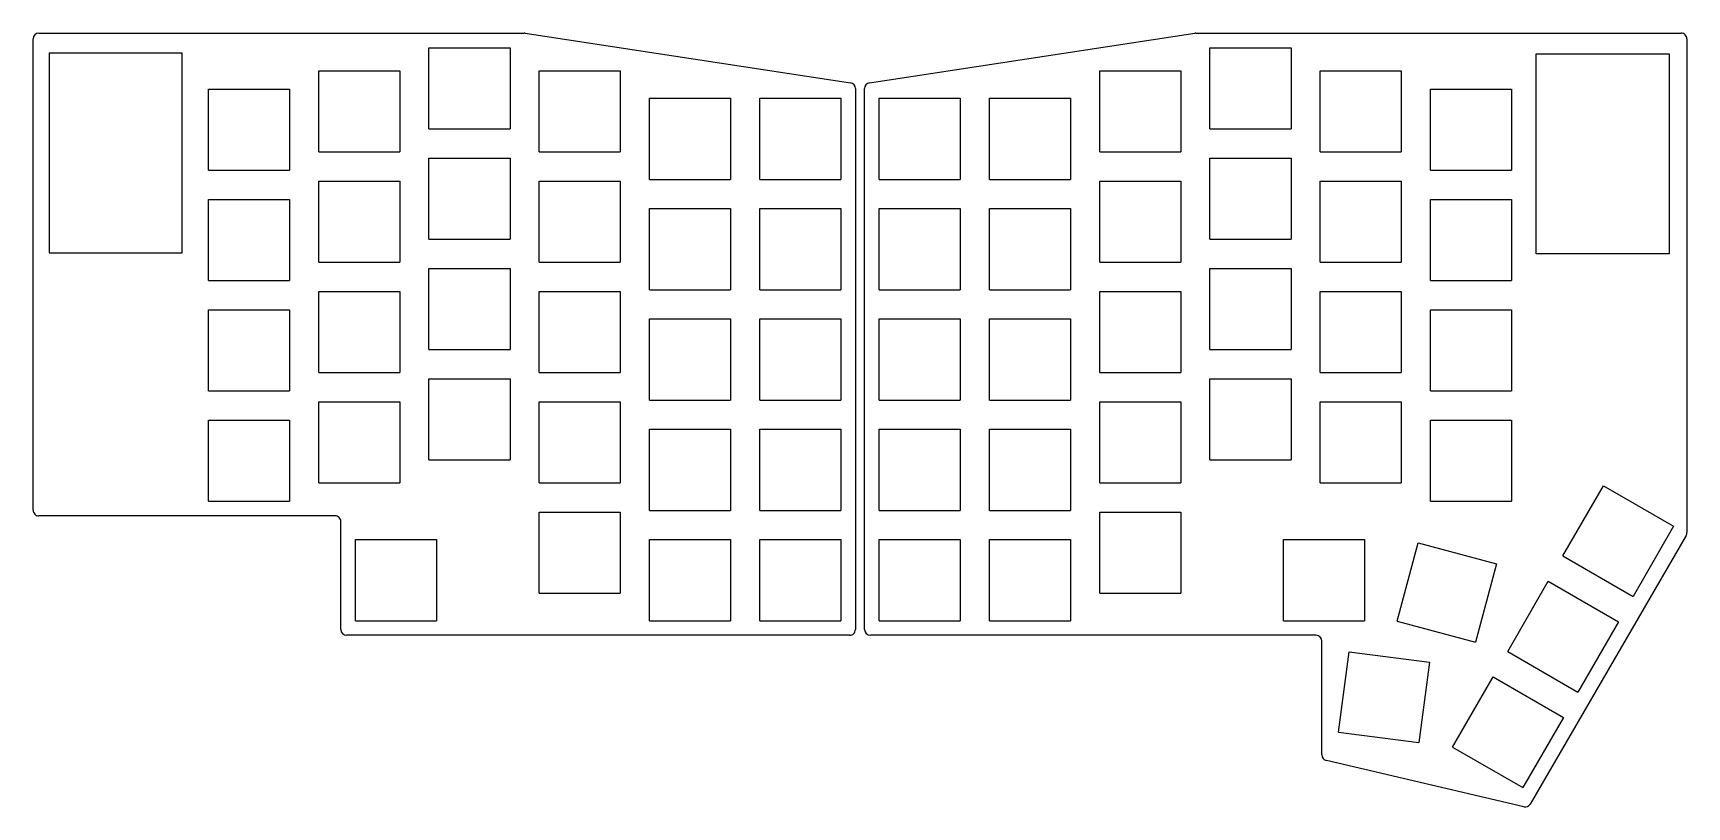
# Model space of a CAD drawing. Extents: x 52 to 337, y -166 to -33.
import ezdxf

# ---------------------------------------------------------------- set-up
doc = ezdxf.new("R2010")
doc.units = 0
doc.layers.add('BLACK', color=7, linetype='CONTINUOUS')

msp = doc.modelspace()

# ---------------------------------------------------------------- linework, layer by layer
at = {"layer": 'BLACK', "linetype": 'CONTINUOUS'}
for p, q in [((51.5943, -114.887), (51.5943, -33.5437)), ((52.5943, -32.5437), (136.449, -32.5437)), ((136.6, -32.5552), (192.826, -41.1453)), ((196.111, -41.1453), (252.337, -32.5552)), ((252.488, -32.5437), (336.343, -32.5437)), ((337.344, -33.5437), (337.344, -118.793)), ((77.3363, -35.9878), (54.3503, -35.9878)), ((54.3503, -35.9878), (54.3503, -70.4878)), ((77.3363, -70.4878), (77.3363, -35.9878)), ((120, -49.0687), (120, -35.0688)), ((120, -35.0688), (134, -35.0688)), ((134, -35.0688), (134, -49.0687)), ((254.938, -49.0687), (254.938, -35.0688)), ((254.938, -35.0688), (268.938, -35.0688)), ((268.938, -35.0688), (268.938, -49.0687)), ((311.282, -36.1465), (334.268, -36.1465)), ((311.282, -70.6465), (311.282, -36.1465)), ((334.268, -36.1465), (334.268, -70.6465)), ((100.95, -53.0375), (100.95, -39.0375)), ((100.95, -39.0375), (114.95, -39.0375)), ((114.95, -39.0375), (114.95, -53.0375)), ((139.05, -53.0375), (139.05, -39.0375)), ((139.05, -39.0375), (153.05, -39.0375)), ((153.05, -39.0375), (153.05, -53.0375)), ((235.887, -53.0375), (235.887, -39.0375)), ((235.887, -39.0375), (249.887, -39.0375)), ((249.887, -39.0375), (249.887, -53.0375)), ((273.987, -53.0375), (273.987, -39.0375)), ((273.987, -39.0375), (287.987, -39.0375)), ((287.987, -39.0375), (287.987, -53.0375)), ((81.9, -56.2125), (81.9, -42.2125)), ((81.9, -42.2125), (95.9, -42.2125)), ((95.9, -42.2125), (95.9, -56.2125)), ((193.675, -42.1338), (193.675, -135.525)), ((195.262, -135.525), (195.262, -42.1339)), ((293.038, -56.2125), (293.038, -42.2125)), ((293.038, -42.2125), (307.038, -42.2125)), ((307.038, -42.2125), (307.038, -56.2125)), ((158.1, -57.8), (158.1, -43.8)), ((158.1, -43.8), (172.1, -43.8)), ((172.1, -43.8), (172.1, -57.8)), ((177.15, -57.8), (177.15, -43.8)), ((177.15, -43.8), (191.15, -43.8)), ((191.15, -43.8), (191.15, -57.8)), ((197.787, -57.8), (197.787, -43.8)), ((197.787, -43.8), (211.787, -43.8)), ((211.787, -43.8), (211.787, -57.8)), ((216.837, -57.8), (216.837, -43.8)), ((216.837, -43.8), (230.837, -43.8)), ((230.837, -43.8), (230.837, -57.8)), ((120, -49.0687), (134, -49.0687)), ((254.938, -49.0687), (268.938, -49.0687)), ((100.95, -53.0375), (114.95, -53.0375)), ((120, -68.1187), (120, -54.1187)), ((120, -54.1187), (134, -54.1187)), ((134, -54.1187), (134, -68.1187)), ((139.05, -53.0375), (153.05, -53.0375)), ((235.887, -53.0375), (249.887, -53.0375)), ((254.938, -68.1188), (254.938, -54.1188)), ((254.938, -54.1188), (268.938, -54.1188)), ((268.938, -54.1188), (268.938, -68.1188)), ((273.987, -53.0375), (287.987, -53.0375)), ((81.9, -56.2125), (95.9, -56.2125)), ((293.038, -56.2125), (307.038, -56.2125)), ((100.95, -72.0875), (100.95, -58.0875)), ((100.95, -58.0875), (114.95, -58.0875)), ((114.95, -58.0875), (114.95, -72.0875)), ((139.05, -72.0875), (139.05, -58.0875)), ((139.05, -58.0875), (153.05, -58.0875)), ((153.05, -58.0875), (153.05, -72.0875)), ((158.1, -57.8), (172.1, -57.8)), ((177.15, -57.8), (191.15, -57.8)), ((197.787, -57.8), (211.787, -57.8)), ((216.837, -57.8), (230.837, -57.8)), ((235.887, -72.0875), (235.887, -58.0875)), ((235.887, -58.0875), (249.887, -58.0875)), ((249.887, -58.0875), (249.887, -72.0875)), ((273.987, -72.0875), (273.987, -58.0875)), ((273.987, -58.0875), (287.987, -58.0875)), ((287.987, -58.0875), (287.987, -72.0875)), ((81.9, -75.2625), (81.9, -61.2625)), ((81.9, -61.2625), (95.9, -61.2625)), ((95.9, -61.2625), (95.9, -75.2625)), ((158.1, -76.85), (158.1, -62.85)), ((158.1, -62.85), (172.1, -62.85)), ((172.1, -62.85), (172.1, -76.85)), ((177.15, -76.85), (177.15, -62.85)), ((177.15, -62.85), (191.15, -62.85)), ((191.15, -62.85), (191.15, -76.85)), ((197.787, -76.85), (197.787, -62.85)), ((197.787, -62.85), (211.787, -62.85)), ((211.787, -62.85), (211.787, -76.85)), ((216.837, -76.85), (216.837, -62.85)), ((216.837, -62.85), (230.837, -62.85)), ((230.837, -62.85), (230.837, -76.85)), ((293.037, -75.2625), (293.037, -61.2625)), ((293.037, -61.2625), (307.037, -61.2625)), ((307.037, -61.2625), (307.037, -75.2625)), ((120, -68.1187), (134, -68.1187)), ((254.938, -68.1188), (268.938, -68.1188)), ((54.3503, -70.4878), (77.3363, -70.4878)), ((334.268, -70.6465), (311.282, -70.6465)), ((100.95, -72.0875), (114.95, -72.0875)), ((120, -87.1688), (120, -73.1688)), ((120, -73.1688), (134, -73.1688)), ((134, -73.1688), (134, -87.1688)), ((139.05, -72.0875), (153.05, -72.0875)), ((235.887, -72.0875), (249.887, -72.0875)), ((254.938, -87.1687), (254.938, -73.1687)), ((254.938, -73.1687), (268.938, -73.1687)), ((268.938, -73.1687), (268.938, -87.1687)), ((273.987, -72.0875), (287.987, -72.0875)), ((81.9, -75.2625), (95.9, -75.2625)), ((100.95, -91.1375), (100.95, -77.1375)), ((100.95, -77.1375), (114.95, -77.1375)), ((114.95, -77.1375), (114.95, -91.1375)), ((139.05, -91.1375), (139.05, -77.1375)), ((139.05, -77.1375), (153.05, -77.1375)), ((153.05, -77.1375), (153.05, -91.1375)), ((158.1, -76.85), (172.1, -76.85)), ((177.15, -76.85), (191.15, -76.85)), ((197.787, -76.85), (211.787, -76.85)), ((216.837, -76.85), (230.837, -76.85)), ((235.887, -91.1375), (235.887, -77.1375)), ((235.887, -77.1375), (249.887, -77.1375)), ((249.887, -77.1375), (249.887, -91.1375)), ((273.988, -91.1375), (273.988, -77.1375)), ((273.988, -77.1375), (287.988, -77.1375)), ((287.988, -77.1375), (287.988, -91.1375)), ((293.037, -75.2625), (307.037, -75.2625)), ((81.9, -94.3125), (81.9, -80.3125)), ((81.9, -80.3125), (95.9, -80.3125)), ((95.9, -80.3125), (95.9, -94.3125)), ((158.1, -95.9), (158.1, -81.9)), ((158.1, -81.9), (172.1, -81.9)), ((172.1, -81.9), (172.1, -95.9)), ((177.15, -95.9), (177.15, -81.9)), ((177.15, -81.9), (191.15, -81.9)), ((191.15, -81.9), (191.15, -95.9)), ((197.788, -95.9), (197.788, -81.9)), ((197.788, -81.9), (211.788, -81.9)), ((211.788, -81.9), (211.788, -95.9)), ((216.838, -95.9), (216.838, -81.9)), ((216.838, -81.9), (230.838, -81.9)), ((230.838, -81.9), (230.838, -95.9)), ((293.037, -94.3125), (293.037, -80.3125)), ((293.037, -80.3125), (307.037, -80.3125)), ((307.037, -80.3125), (307.037, -94.3125)), ((120, -87.1688), (134, -87.1688)), ((254.938, -87.1687), (268.938, -87.1687)), ((100.95, -91.1375), (114.95, -91.1375)), ((139.05, -91.1375), (153.05, -91.1375)), ((235.887, -91.1375), (249.887, -91.1375)), ((273.988, -91.1375), (287.988, -91.1375)), ((120, -106.219), (120, -92.2188)), ((120, -92.2188), (134, -92.2188)), ((134, -92.2188), (134, -106.219)), ((254.938, -106.219), (254.938, -92.2188)), ((254.938, -92.2188), (268.938, -92.2188)), ((268.938, -92.2188), (268.938, -106.219)), ((81.9, -94.3125), (95.9, -94.3125)), ((100.95, -110.188), (100.95, -96.1875)), ((100.95, -96.1875), (114.95, -96.1875)), ((114.95, -96.1875), (114.95, -110.188)), ((139.05, -110.188), (139.05, -96.1875)), ((139.05, -96.1875), (153.05, -96.1875)), ((153.05, -96.1875), (153.05, -110.188)), ((158.1, -95.9), (172.1, -95.9)), ((177.15, -95.9), (191.15, -95.9)), ((197.788, -95.9), (211.788, -95.9)), ((216.838, -95.9), (230.838, -95.9)), ((235.887, -110.187), (235.887, -96.1875)), ((235.887, -96.1875), (249.887, -96.1875)), ((249.887, -96.1875), (249.887, -110.187)), ((273.988, -110.187), (273.988, -96.1875)), ((273.988, -96.1875), (287.988, -96.1875)), ((287.988, -96.1875), (287.988, -110.187)), ((293.037, -94.3125), (307.037, -94.3125)), ((81.9, -113.362), (81.9, -99.3625)), ((81.9, -99.3625), (95.9, -99.3625)), ((95.9, -99.3625), (95.9, -113.362)), ((293.037, -113.362), (293.037, -99.3625)), ((293.037, -99.3625), (307.037, -99.3625)), ((307.037, -99.3625), (307.037, -113.362)), ((158.1, -114.95), (158.1, -100.95)), ((158.1, -100.95), (172.1, -100.95)), ((172.1, -100.95), (172.1, -114.95)), ((177.15, -114.95), (177.15, -100.95)), ((177.15, -100.95), (191.15, -100.95)), ((191.15, -100.95), (191.15, -114.95)), ((197.788, -114.95), (197.788, -100.95)), ((197.788, -100.95), (211.788, -100.95)), ((211.788, -100.95), (211.788, -114.95)), ((216.837, -114.95), (216.837, -100.95)), ((216.837, -100.95), (230.837, -100.95)), ((230.837, -100.95), (230.837, -114.95)), ((120, -106.219), (134, -106.219)), ((254.938, -106.219), (268.938, -106.219)), ((100.95, -110.188), (114.95, -110.188)), ((139.05, -110.188), (153.05, -110.188)), ((235.887, -110.187), (249.887, -110.187)), ((273.988, -110.187), (287.988, -110.187)), ((315.919, -122.827), (322.919, -110.703)), ((322.919, -110.703), (335.043, -117.703)), ((81.9, -113.362), (95.9, -113.362)), ((293.037, -113.362), (307.037, -113.362)), ((103.775, -115.887), (52.5943, -115.887)), ((104.775, -135.525), (104.775, -116.887)), ((139.05, -129.237), (139.05, -115.237)), ((139.05, -115.237), (153.05, -115.237)), ((153.05, -115.237), (153.05, -129.237)), ((158.1, -114.95), (172.1, -114.95)), ((177.15, -114.95), (191.15, -114.95)), ((197.788, -114.95), (211.788, -114.95)), ((216.837, -114.95), (230.837, -114.95)), ((235.888, -129.237), (235.888, -115.237)), ((235.888, -115.237), (249.888, -115.237)), ((249.888, -115.237), (249.888, -129.237)), ((107.3, -134), (107.3, -120)), ((107.3, -120), (121.3, -120)), ((121.3, -120), (121.3, -134)), ((158.1, -134), (158.1, -120)), ((158.1, -120), (172.1, -120)), ((172.1, -120), (172.1, -134)), ((177.15, -134), (177.15, -120)), ((177.15, -120), (191.15, -120)), ((191.15, -120), (191.15, -134)), ((197.788, -134), (197.788, -120)), ((197.788, -120), (211.788, -120)), ((211.788, -120), (211.788, -134)), ((216.837, -134), (216.837, -120)), ((216.837, -120), (230.837, -120)), ((230.837, -120), (230.837, -134)), ((267.637, -134), (267.637, -120)), ((267.637, -120), (281.637, -120)), ((281.637, -120), (281.637, -134)), ((337.208, -119.295), (310.259, -165.654)), ((335.043, -117.703), (328.043, -129.827)), ((287.29, -134.099), (290.914, -120.576)), ((290.914, -120.576), (304.437, -124.2)), ((315.919, -122.827), (328.043, -129.827)), ((304.437, -124.2), (300.813, -137.722)), ((306.394, -139.325), (313.394, -127.2)), ((313.394, -127.2), (325.518, -134.2)), ((139.05, -129.237), (153.05, -129.237)), ((235.888, -129.237), (249.888, -129.237)), ((107.3, -134), (121.3, -134)), ((158.1, -134), (172.1, -134)), ((177.15, -134), (191.15, -134)), ((197.788, -134), (211.788, -134)), ((216.837, -134), (230.837, -134)), ((267.637, -134), (281.637, -134)), ((287.29, -134.099), (300.813, -137.722)), ((325.518, -134.2), (318.518, -146.325)), ((192.675, -136.525), (105.775, -136.525)), ((273.287, -136.525), (196.262, -136.525)), ((274.287, -157.163), (274.287, -137.525)), ((277.171, -153.233), (278.999, -139.352)), ((278.999, -139.352), (292.879, -141.18)), ((306.394, -139.325), (318.518, -146.325)), ((292.879, -141.18), (291.051, -155.06)), ((296.869, -155.818), (303.869, -143.694)), ((303.869, -143.694), (315.993, -150.694)), ((315.993, -150.694), (308.993, -162.818)), ((277.171, -153.233), (291.051, -155.06)), ((296.869, -155.818), (308.993, -162.818)), ((309.167, -166.125), (275.059, -158.137))]:
    msp.add_line(p, q, dxfattribs=at)
at = {"layer": 'BLACK'}
for centre, start, end in [((52.5943, -33.5437), 90.0001, 180), ((136.449, -33.5437), 81.3135, 90), ((252.488, -33.5437), 89.9999, 98.6864), ((336.344, -33.5437), 0.000057, 90.0001), ((192.675, -42.1338), 0.000172, 81.3138), ((196.262, -42.1339), 98.6864, 180), ((52.5943, -114.887), -180, -89.9999), ((103.775, -116.887), -0.000115, 89.9999), ((336.344, -118.793), -30.1695, -0.000002), ((105.775, -135.525), 180, 270), ((192.675, -135.525), -90.0001, -0.000057), ((196.262, -135.525), 180, 270), ((273.287, -137.525), 0, 90), ((275.287, -157.163), 180, 256.818), ((309.395, -165.152), -103.182, -30.1694)]:
    msp.add_arc(centre, 1, start, end, dxfattribs=at)

doc.saveas('drawing.dxf')
